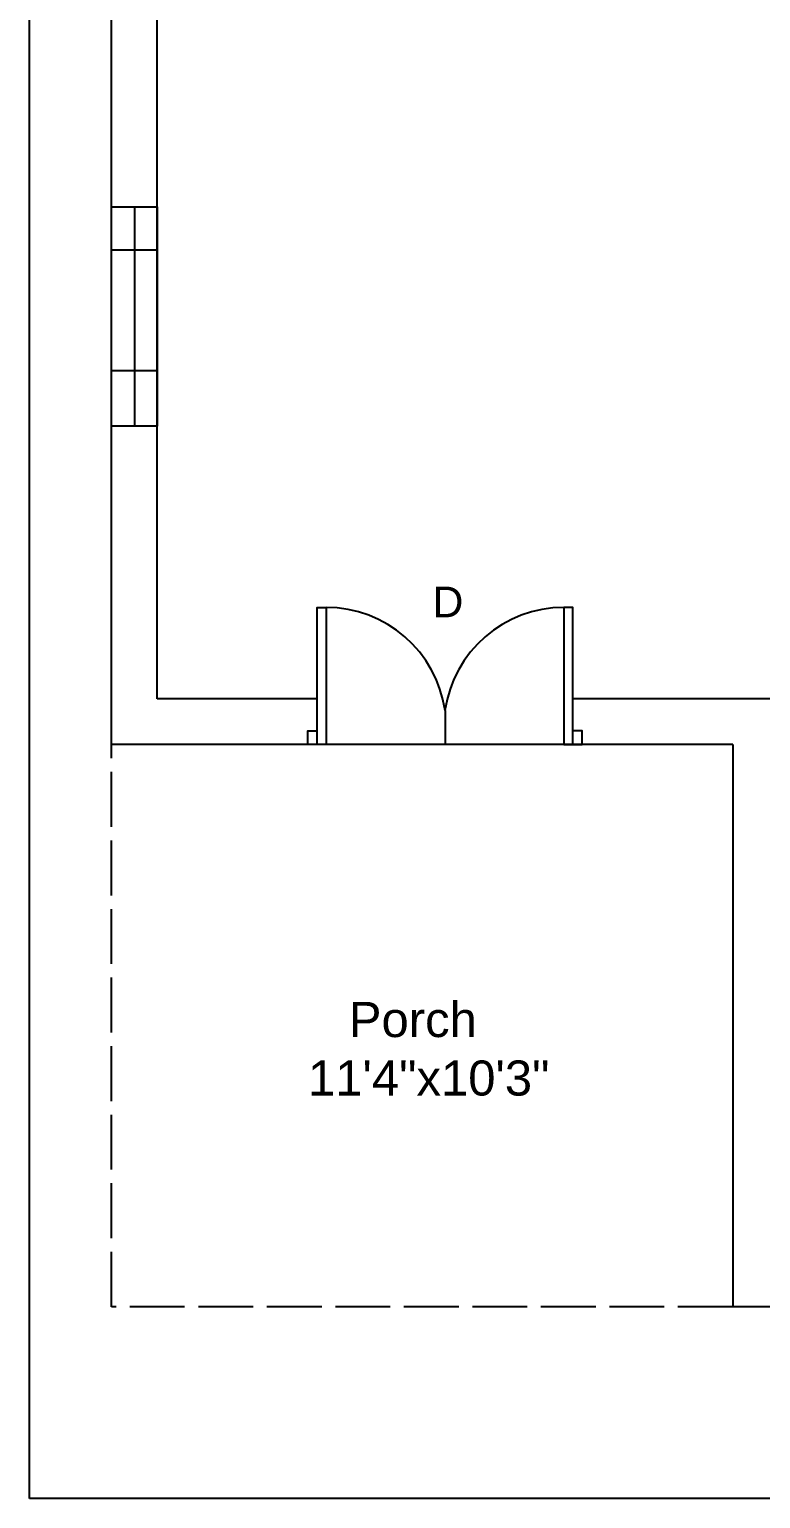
# Model space of a CAD drawing. Header units: inches. Extents: x 23 to 413, y 10 to 686.
# Drawn here: x 23 to 183.1, y 9.6 to 331.1 of the extents above; entities that cross this region are included whole.
import ezdxf

# ---------------------------------------------------------------- set-up
doc = ezdxf.new("R2010")
doc.units = ezdxf.units.IN
doc.header["$MEASUREMENT"] = 0
doc.linetypes.add('ACAD_ISO02W100', pattern=[15, 12, -3])
doc.layers.get('0').update_dxf_attribs({"color": 178})
doc.layers.add('D', color=191, linetype='Continuous')
doc.layers.add('W', color=70, linetype='Continuous')
doc.layers.add('Dot Line', color=210, linetype='Continuous', plot=False)
doc.layers.add('Naming', color=50, linetype='Continuous', plot=False)
doc.styles.get("Standard").update_dxf_attribs({"font": 'arial.ttf'})

msp = doc.modelspace()

# ---------------------------------------------------------------- linework, layer by layer
for p, q in [((22.97, 9.59), (22.97, 685.59)), ((40.97, 174.59), (40.97, 661.59)), ((50.97, 184.59), (50.97, 550.59)), ((85.97, 184.59), (50.97, 184.59)), ((186.97, 184.59), (141.97, 184.59)), ((83.97, 174.59), (40.97, 174.59)), ((85.97, 174.59), (85.97, 174.59)), ((139.97, 174.59), (143.97, 174.59)), ((176.97, 174.59), (139.97, 174.59)), ((176.97, 174.59), (176.97, 51.59)), ((412.97, 51.59), (176.97, 51.59)), ((412.97, 9.59), (22.97, 9.59))]:
    msp.add_line(p, q)
at = {"layer": 'D'}
for p, q in [((113.97, 182.06), (113.97, 174.59)), ((85.97, 174.59), (83.97, 174.59)), ((87.97, 174.59), (85.97, 174.59)), ((139.97, 174.59), (87.97, 174.59))]:
    msp.add_line(p, q, dxfattribs=at)
for points in [[(85.97, 174.59), (85.97, 204.59), (87.97, 204.59), (87.97, 174.59)], [(83.97, 174.59), (83.97, 177.59), (85.97, 177.59)], [(141.97, 174.59), (143.97, 174.59), (143.97, 177.59), (141.97, 177.59)]]:
    msp.add_lwpolyline(points, dxfattribs=at)
msp.add_lwpolyline([(139.97, 174.59), (141.97, 174.59), (141.97, 204.59), (139.97, 204.59)], close=True, dxfattribs=at)
for centre, start, end in [((87.97, 178.32), 8.1712, 90), ((139.97, 178.32), 90, 171.8288)]:
    msp.add_arc(centre, 26.27, start, end, dxfattribs=at)
at = {"layer": 'Dot Line', "linetype": 'ACAD_ISO02W100'}
for p, q in [((40.97, 51.59), (40.97, 174.59)), ((176.97, 51.59), (40.97, 51.59))]:
    msp.add_line(p, q, dxfattribs=at)
at = {"layer": 'W'}
for p, q in [((45.97, 292.23), (45.97, 244.23)), ((40.97, 282.88), (50.97, 282.88)), ((40.97, 256.42), (50.97, 256.42))]:
    msp.add_line(p, q, dxfattribs=at)
msp.add_lwpolyline([(40.97, 244.23), (40.97, 292.23), (50.97, 292.23), (50.97, 244.23)], close=True, dxfattribs=at)

# ---------------------------------------------------------------- texts
at = {"layer": 'D', "insert": (111.22, 209.17), "char_height": 6.72, "attachment_point": 1}
msp.add_mtext_dynamic_manual_height_columns('D', width=2233.6903, gutter_width=33.6, heights=[0], dxfattribs=at)
at = {"layer": 'Naming', "insert": (83.97, 118.27), "char_height": 7.68, "attachment_point": 1}
msp.add_mtext_dynamic_manual_height_columns('   Porch\\P11\'4"x10\'3"', width=3190.9861, gutter_width=48, heights=[0], dxfattribs=at)

doc.saveas('drawing.dxf')
